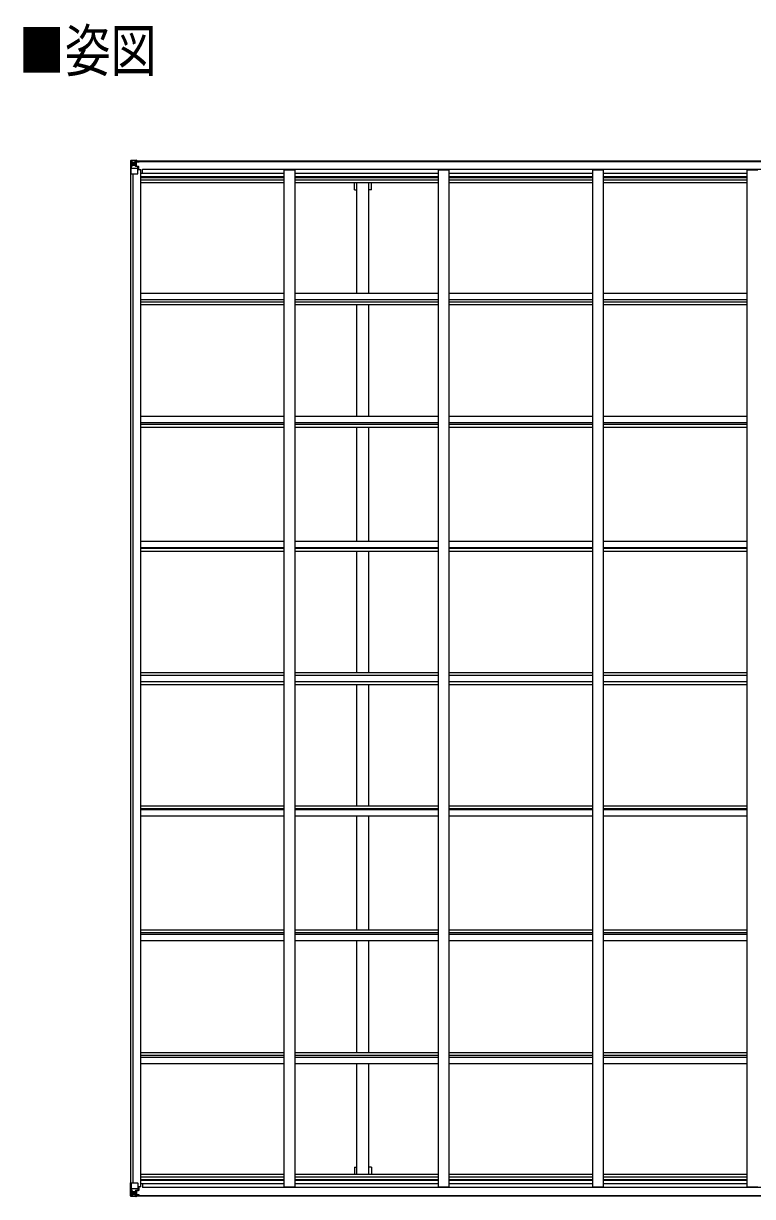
# Model space of a CAD drawing. Units: millimetres, scale not verified. Extents: x -21025 to 12615, y -14850 to 8910.
# Drawn here: x -7700 to -4317, y -3073 to 2368 of the extents above; entities that cross this region are included whole.
import ezdxf
from ezdxf.enums import TextEntityAlignment as Align

# ---------------------------------------------------------------- set-up
doc = ezdxf.new("R2010")
doc.units = ezdxf.units.MM
doc.header["$LTSCALE"] = 40
for name, color, linetype in [('0-2_USER1', 3, 'Continuous'), ('0-3_YKK_11', 7, 'Continuous'), ('0-5_YKK_13', 4, 'Continuous'), ('0-6_YKK_A1', 4, 'Continuous')]:
    doc.layers.add(name, color=color, linetype=linetype)
doc.styles.add('ＭＳ ゴシック', font='')
doc.styles.get('ＭＳ ゴシック').set_extended_font_data('MS Gothic')

msp = doc.modelspace()

# ---------------------------------------------------------------- linework, layer by layer
at = {"layer": '0-3_YKK_11'}
for p, q in [((-7146.92, 1673.71), (-7146.92, 1691.99)), ((-7146.92, -3012.74), (-7146.92, -3031.02))]:
    msp.add_line(p, q, dxfattribs=at)
at = {"layer": '0-5_YKK_13'}
for p, q in [((-7202.92, 1730.91), (-7202.92, 1730.87)), ((-7201.98, 1731.91), (-7201.98, 1731.91)), ((-7201.98, 1731.87), (-7201.98, 1731.91)), ((-7193.01, 1732.3), (-7200.94, 1731.83)), ((-7200.08, 1730.86), (-7200.08, 1730.79)), ((-7200.08, 1670.2), (-7200.08, 1730.79)), ((-7199.53, 1697.08), (-7195.39, 1709.17)), ((-7199.53, 1697.08), (-7192.92, 1696.87)), ((-7196.11, 1727.41), (-7198.84, 1731.08)), ((-7195.25, 1723.9), (-7192.92, 1723.96)), ((-7195.25, 1710.43), (-7195.25, 1723.9)), ((-7192.92, 1710.4), (-7195.25, 1710.43)), ((-7180.92, 1733.09), (-7192.92, 1732.31)), ((-7192.92, 1723.96), (-7180.92, 1723.96)), ((-7192.92, 1710.4), (-7180.92, 1710.4)), ((-7192.92, 1710.4), (-7192.92, 1710.4)), ((-7192.92, 1696.87), (-7168.92, 1696.87)), ((-7187.44, 1716.76), (-7187.44, 1715.8)), ((-7181.92, 1723.96), (-7180.92, 1723.96)), ((-7174.42, 1733.6), (-7180.92, 1733.2)), ((-7180.92, 1707.11), (-7180.92, 1733.2)), ((-7180.92, 1732.32), (-7174.42, 1732.72)), ((-7179.42, 1727.5), (-7180.92, 1727.5)), ((-7179.42, 1723.96), (-7180.92, 1723.96)), ((-7179.42, 1710.4), (-7180.92, 1710.4)), ((-7180.09, 1706.85), (-7169.75, 1705.19)), ((-7180.09, 1706.21), (-7180.09, 1706.85)), ((-7169.75, 1704.56), (-7180.09, 1706.21)), ((-7174.42, 1731.79), (-7179.42, 1731.7)), ((-7178.92, 1727.14), (-7179.42, 1727.14)), ((-7175.42, 1722.21), (-7179.42, 1722.21)), ((-7175.42, 1714), (-7179.42, 1714)), ((-7179.31, 1725.84), (-7175.42, 1725.84)), ((-7178.93, 1726.04), (-7178.93, 1726.21)), ((-7178.93, 1726.21), (-7178.92, 1726.21)), ((-7178.92, 1728.16), (-7178.92, 1726.21)), ((-7170.92, 1728.16), (-7178.92, 1728.16)), ((-7170.92, 1728.14), (-7178.92, 1728.14)), ((-7168.92, 1726.29), (-7178.92, 1726.21)), ((-7175.42, 1706.1), (-7175.42, 1726.07)), ((-7174.42, 1732.72), (-7174.42, 1733.6)), ((-7174.42, 1732.2), (-7174.42, 1732.72)), ((-7174.42, 1732.2), (-7174.42, 1731.79)), ((-7174.42, 1731.79), (-7174.42, 1730.97)), ((-7169.75, 1705.19), (-7169.75, 1704.56)), ((-7169.47, 1705.12), (-7165.42, 1705.08)), ((-7169.42, 1731.4), (-7169.42, 1730.97)), ((-7169.12, 1731.4), (-7169.42, 1731.4)), ((-7169.12, 1731.4), (-7167.43, 1730.97)), ((-7168.92, 1727.9), (-7163.92, 1727.9)), ((-7168.92, 1726.29), (-7168.92, 1727.9)), ((-7168.92, 1671.2), (-7168.92, 1704.3)), ((-7164.42, 1693.2), (-7168.92, 1693.2)), ((-7164.42, 1705.07), (-7165.42, 1705.08)), ((-7165.42, 1703.35), (-7164.42, 1703.35)), ((-7164.42, 1688.67), (-7164.42, 1705.07)), ((-7163.92, 1728.54), (-7163.92, 1727.9)), ((-7163.92, 1727.9), (-7162.92, 1727.9)), ((-7162.92, 1727.9), (-7162.92, 1728.54)), ((-7162.92, 1727.9), (-7162.92, 1726.34)), ((-7162.92, 1726.22), (-7162.92, 1726.34)), ((-7200.08, 1670.2), (-7169.92, 1670.2)), ((-7200.08, -3009.23), (-7169.92, -3009.23)), ((-7200.08, -3009.23), (-7200.08, -3069.82)), ((-7199.53, -3036.11), (-7192.92, -3035.9)), ((-7199.53, -3036.11), (-7195.39, -3048.2)), ((-7192.92, -3035.9), (-7168.92, -3035.9)), ((-7180.92, -3046.13), (-7180.92, -3072.23)), ((-7169.75, -3043.59), (-7180.09, -3045.24)), ((-7180.09, -3045.88), (-7169.75, -3044.22)), ((-7180.09, -3045.24), (-7180.09, -3045.88)), ((-7175.42, -3045.13), (-7175.42, -3065.1)), ((-7169.75, -3044.22), (-7169.75, -3043.59)), ((-7169.47, -3044.14), (-7165.42, -3044.11)), ((-7168.92, -3010.23), (-7168.92, -3043.33)), ((-7164.42, -3032.23), (-7168.92, -3032.23)), ((-7165.42, -3042.38), (-7164.42, -3042.38)), ((-7164.42, -3044.1), (-7165.42, -3044.11)), ((-7164.42, -3027.7), (-7164.42, -3044.1)), ((-7202.92, -3069.94), (-7202.92, -3069.9)), ((-7201.98, -3070.9), (-7201.98, -3070.94)), ((-7201.98, -3070.94), (-7201.98, -3070.94)), ((-7193.01, -3071.33), (-7200.94, -3070.86)), ((-7200.08, -3069.88), (-7200.08, -3069.82)), ((-7196.11, -3066.44), (-7198.84, -3070.11)), ((-7192.92, -3049.43), (-7195.25, -3049.46)), ((-7195.25, -3049.46), (-7195.25, -3062.93)), ((-7195.25, -3062.93), (-7192.92, -3062.99)), ((-7192.92, -3049.43), (-7180.92, -3049.43)), ((-7192.92, -3049.43), (-7192.92, -3049.43)), ((-7192.92, -3062.99), (-7180.92, -3062.99)), ((-7180.92, -3072.12), (-7192.92, -3071.33)), ((-7187.44, -3055.79), (-7187.44, -3054.83)), ((-7181.92, -3062.99), (-7180.92, -3062.99)), ((-7179.42, -3049.43), (-7180.92, -3049.43)), ((-7179.42, -3062.99), (-7180.92, -3062.99)), ((-7179.42, -3066.52), (-7180.92, -3066.52)), ((-7180.92, -3071.35), (-7174.42, -3071.74)), ((-7174.42, -3072.63), (-7180.92, -3072.23)), ((-7175.42, -3053.03), (-7179.42, -3053.03)), ((-7175.42, -3061.23), (-7179.42, -3061.23)), ((-7178.92, -3066.16), (-7179.42, -3066.16)), ((-7174.42, -3070.82), (-7179.42, -3070.73)), ((-7179.31, -3064.86), (-7175.42, -3064.86)), ((-7178.93, -3065.07), (-7178.93, -3065.24)), ((-7178.93, -3065.24), (-7178.92, -3065.24)), ((-7168.92, -3065.32), (-7178.92, -3065.24)), ((-7178.92, -3067.19), (-7178.92, -3065.24)), ((-7170.92, -3067.16), (-7178.92, -3067.16)), ((-7170.92, -3067.19), (-7178.92, -3067.19)), ((-7174.42, -3070.82), (-7174.42, -3070)), ((-7174.42, -3071.23), (-7174.42, -3070.82)), ((-7174.42, -3071.23), (-7174.42, -3071.74)), ((-7174.42, -3071.74), (-7174.42, -3072.63)), ((-7169.42, -3070.43), (-7169.42, -3070)), ((-7169.12, -3070.43), (-7169.42, -3070.43)), ((-7169.12, -3070.43), (-7167.43, -3070)), ((-7168.92, -3065.32), (-7168.92, -3066.93)), ((-7168.92, -3066.93), (-7163.92, -3066.93)), ((-7163.92, -3067.57), (-7163.92, -3066.93)), ((-7163.92, -3066.93), (-7162.92, -3066.93)), ((-7162.92, -3065.25), (-7162.92, -3065.37)), ((-7162.92, -3066.93), (-7162.92, -3065.37)), ((-7162.92, -3066.93), (-7162.92, -3067.57))]:
    msp.add_line(p, q, dxfattribs=at)
for points in [[(-7202.92, 1730.87), (-7202.92, 1670.2), (-7200.08, 1670.2)], [(-7201.98, 1731.91), (-7192.92, 1732.47), (-7180.92, 1733.2)], [(-7189.36, 1717.72), (-7190.32, 1717.72), (-7190.32, 1718.68), (-7189.36, 1718.68)], [(-7188.4, 1719.64), (-7188.4, 1720.6), (-7187.44, 1720.6), (-7187.44, 1719.64)], [(-7187.44, 1715.8), (-7188.4, 1715.8), (-7188.4, 1716.76)], [(-7186.48, 1718.68), (-7185.52, 1718.68), (-7185.52, 1717.72), (-7186.48, 1717.72)], [(-7174.42, 1732.2), (-7179.42, 1732.2), (-7179.42, 1706.74)], [(-7163.92, 1726.17), (-7178.92, 1726.04), (-7178.93, 1726.04)], [(-7178.92, 1727.14), (-7170.92, 1727.14), (-7170.92, 1728.54)], [(-7168.92, 1726.29), (-7168.92, 1726.28), (-7162.92, 1726.34)], [(-7165.42, 1705.08), (-7165.42, 1703.35), (-7168.92, 1703.33)], [(-7202.92, -3069.9), (-7202.92, -3009.23), (-7200.08, -3009.23)], [(-7174.42, -3071.23), (-7179.42, -3071.23), (-7179.42, -3045.77)], [(-7165.42, -3044.11), (-7165.42, -3042.38), (-7168.92, -3042.36)], [(-7201.98, -3070.94), (-7192.92, -3071.5), (-7180.92, -3072.23)], [(-7189.36, -3056.75), (-7190.32, -3056.75), (-7190.32, -3057.71), (-7189.36, -3057.71)], [(-7187.44, -3054.83), (-7188.4, -3054.83), (-7188.4, -3055.79)], [(-7188.4, -3058.67), (-7188.4, -3059.63), (-7187.44, -3059.63), (-7187.44, -3058.67)], [(-7186.48, -3057.71), (-7185.52, -3057.71), (-7185.52, -3056.75), (-7186.48, -3056.75)], [(-7163.92, -3065.2), (-7178.92, -3065.07), (-7178.93, -3065.07)], [(-7178.92, -3066.16), (-7170.92, -3066.16), (-7170.92, -3067.57)], [(-7168.92, -3065.32), (-7168.92, -3065.31), (-7162.92, -3065.37)]]:
    msp.add_lwpolyline(points, dxfattribs=at)
for centre in [(-7187.92, 1718.2), (-7187.92, -3057.23)]:
    msp.add_circle(centre, 5.3, dxfattribs=at)
for centre, radius, start, end in [((-7201.92, 1730.92), 1, 93.50017, 180.00079), ((-7201.92, 1730.91), 0.999, 93.4424, 179.95083), ((-7201.92, 1730.87), 0.999, 93.4424, 179.95083), ((-7200.77, 1744.52), 12.7, 269.24466, 275.10311), ((-7198.79, 1730.91), 1.28, 131.17831, 182.45895), ((-7189.36, 1719.64), 0.96, 270, 0), ((-7189.36, 1716.76), 0.96, 0, 90), ((-7186.48, 1719.64), 0.96, 180, 270), ((-7186.48, 1716.76), 0.96, 90, 180), ((-7179.99, 1707.78), 0.937, 182.32209, 263.26766), ((-7179.99, 1707.14), 0.937, 182.32209, 263.26766), ((-7178.92, 1728.66), 0.5, 179.99802, 269.99691), ((-7178.92, 1728.64), 0.5, 180.00109, 270.00109), ((-7178.92, 1725.71), 0.5, 90.52895, 180.04464), ((-7178.91, 1725.53), 0.513, 91.88028, 181.04707), ((-7169.86, 1704.26), 0.937, 2.32209, 83.26766), ((-7169.86, 1703.63), 0.937, 2.32209, 83.26766), ((-7163.78, 1733.86), 7.69, 268.96999, 276.43426), ((-7169.92, 1671.2), 1, 270, 0), ((-7179.99, -3046.17), 0.937, 96.73234, 177.67791), ((-7179.99, -3046.81), 0.937, 96.73234, 177.67791), ((-7169.92, -3010.23), 1, 0, 90), ((-7169.86, -3042.66), 0.937, 276.73234, 357.67791), ((-7169.86, -3043.29), 0.937, 276.73234, 357.67791), ((-7201.92, -3069.9), 0.999, 180.04917, 266.5576), ((-7201.92, -3069.94), 0.999, 180.04917, 266.5576), ((-7201.92, -3069.95), 1, 179.99921, 266.49983), ((-7200.77, -3083.55), 12.7, 84.89689, 90.75534), ((-7198.79, -3069.94), 1.28, 177.54105, 228.82169), ((-7189.36, -3055.79), 0.96, 270, 0), ((-7189.36, -3058.67), 0.96, 0, 90), ((-7186.48, -3055.79), 0.96, 180, 270), ((-7186.48, -3058.67), 0.96, 90, 180), ((-7178.91, -3064.56), 0.513, 178.95293, 268.11972), ((-7178.92, -3064.74), 0.5, 179.95536, 269.47105), ((-7178.92, -3067.66), 0.5, 89.99891, 179.99891), ((-7178.92, -3067.69), 0.5, 90.00309, 180.00198), ((-7163.78, -3072.89), 7.69, 83.56574, 91.03001)]:
    msp.add_arc(centre, radius, start, end, dxfattribs=at)
for centre, major_axis, ratio, start_param, end_param in [((-7000.98, 1744.23), (201, 12.36), 0.060933, 3.1373463, 3.1378449), ((-7199.98, 1731.99), (2, 0.12), 0.060933, 3.1378449, 4.2119296), ((-7198.81, 1699.43), (0.85, 2.32), 0.403757, 2.3087461, 3.2744049), ((-7199.79, 1728.9), (-0.02, 3), 0.466854, 5.5234897, 6.1575023), ((-7198.12, 1723.82), (0.03, 5), 0.573921, 4.7320603, 5.5159136), ((-7196.66, 1710.45), (0, 3), 0.468246, 4.2703918, 4.7058971), ((-7274.67, 1723.96), (81.75, 0), 0.061163, 0, 0.0007725), ((-7198.81, -3038.46), (0.85, -2.32), 0.403757, 3.0087805, 3.9744392), ((-7199.98, -3071.02), (2, -0.12), 0.060933, 2.0712557, 3.1453404), ((-7000.98, -3083.25), (201, -12.36), 0.060933, 3.1453404, 3.145839), ((-7199.79, -3067.92), (-0.02, -3), 0.466854, 0.125683, 0.7596956), ((-7198.12, -3062.85), (0.03, -5), 0.573921, 0.7672717, 1.551125), ((-7196.66, -3049.48), (0, -3), 0.468246, 1.5772882, 2.0127935), ((-7274.67, -3062.99), (81.75, 0), 0.061163, 6.2824128, 6.2831853)]:
    msp.add_ellipse(centre, major_axis=major_axis, ratio=ratio, start_param=start_param, end_param=end_param, dxfattribs=at)
at = {"layer": '0-6_YKK_A1'}
for p, q in [((-7179.42, 1730.97), (-2175.42, 1730.97)), ((-7179.42, 1728.54), (-2175.42, 1728.54)), ((-7155.92, 1688.67), (-7168.92, 1688.67)), ((-7155.92, -3027.7), (-7155.92, 1688.67)), ((-7146.92, 1691.99), (-2202.92, 1691.99)), ((-6489.92, -3027.7), (-6489.92, 1688.67)), ((-6489.92, 1688.67), (-6439.92, 1688.67)), ((-6439.92, -3027.7), (-6439.92, 1688.67)), ((-5773.92, -3027.7), (-5773.92, 1688.67)), ((-5773.92, 1688.67), (-5723.92, 1688.67)), ((-5723.92, -3027.7), (-5723.92, 1688.67)), ((-5057.92, -3027.7), (-5057.92, 1688.67)), ((-5057.92, 1688.67), (-5007.92, 1688.67)), ((-5007.92, -3027.7), (-5007.92, 1688.67)), ((-4341.92, -3027.7), (-4341.92, 1688.67)), ((-4341.92, 1688.67), (-4291.92, 1688.67)), ((-7200.92, -3009.23), (-7200.92, 1670.2)), ((-7191.1, -3009.23), (-7191.1, 1670.2)), ((-7155.92, 1673.71), (-6489.92, 1673.71)), ((-7155.92, 1657.76), (-6489.92, 1657.76)), ((-7155.92, 1653.98), (-6489.92, 1653.98)), ((-7155.92, 1642.63), (-6489.92, 1642.63)), ((-6439.92, 1673.71), (-5773.92, 1673.71)), ((-6439.92, 1657.76), (-5773.92, 1657.76)), ((-6439.92, 1653.98), (-5773.92, 1653.98)), ((-6439.92, 1642.63), (-5773.92, 1642.63)), ((-5723.92, 1673.71), (-5057.92, 1673.71)), ((-5723.92, 1657.76), (-5057.92, 1657.76)), ((-5723.92, 1653.98), (-5057.92, 1653.98)), ((-5723.92, 1642.63), (-5057.92, 1642.63)), ((-5007.92, 1673.71), (-4341.92, 1673.71)), ((-5007.92, 1657.76), (-4341.92, 1657.76)), ((-5007.92, 1653.98), (-4341.92, 1653.98)), ((-5007.92, 1642.63), (-4341.92, 1642.63)), ((-7155.92, 1629.81), (-6489.92, 1629.81)), ((-6439.92, 1629.81), (-5773.92, 1629.81)), ((-6164.42, 1596.97), (-6164.42, 1629.81)), ((-6164.42, 1596.97), (-6152.42, 1596.97)), ((-6152.42, 1116.81), (-6152.42, 1629.81)), ((-6097.42, 1116.81), (-6097.42, 1629.81)), ((-6085.42, 1596.97), (-6097.42, 1596.97)), ((-6085.42, 1596.97), (-6085.42, 1629.81)), ((-5723.92, 1629.81), (-5057.92, 1629.81)), ((-5007.92, 1629.81), (-4341.92, 1629.81)), ((-7155.92, 1116.81), (-6489.92, 1116.81)), ((-6439.92, 1116.81), (-5773.92, 1116.81)), ((-5723.92, 1116.81), (-5057.92, 1116.81)), ((-5007.92, 1116.81), (-4341.92, 1116.81)), ((-7155.92, 1087.84), (-6489.92, 1087.84)), ((-7155.92, 1077.69), (-6489.92, 1077.69)), ((-7155.92, 1064.85), (-6489.92, 1064.85)), ((-6439.92, 1087.84), (-5773.92, 1087.84)), ((-6439.92, 1077.69), (-5773.92, 1077.69)), ((-6439.92, 1064.85), (-5773.92, 1064.85)), ((-6152.42, 546.24), (-6152.42, 1064.85)), ((-6097.42, 546.24), (-6097.42, 1064.85)), ((-5723.92, 1087.84), (-5057.92, 1087.84)), ((-5723.92, 1077.69), (-5057.92, 1077.69)), ((-5723.92, 1064.85), (-5057.92, 1064.85)), ((-5007.92, 1087.84), (-4341.92, 1087.84)), ((-5007.92, 1077.69), (-4341.92, 1077.69)), ((-5007.92, 1064.85), (-4341.92, 1064.85)), ((-7155.92, 546.24), (-6489.92, 546.24)), ((-6439.92, 546.24), (-5773.92, 546.24)), ((-5723.92, 546.24), (-5057.92, 546.24)), ((-5007.92, 546.24), (-4341.92, 546.24)), ((-7155.94, 509.43), (-6489.94, 509.43)), ((-7155.92, 516.83), (-6489.92, 516.83)), ((-7155.92, 496.48), (-6489.92, 496.48)), ((-6439.94, 509.43), (-5773.94, 509.43)), ((-6439.92, 516.83), (-5773.92, 516.83)), ((-6439.92, 496.48), (-5773.92, 496.48)), ((-6152.42, -32.22), (-6152.42, 496.48)), ((-6097.42, -32.22), (-6097.42, 496.48)), ((-5723.94, 509.43), (-5057.94, 509.43)), ((-5723.92, 516.83), (-5057.92, 516.83)), ((-5723.92, 496.48), (-5057.92, 496.48)), ((-5007.94, 509.43), (-4341.94, 509.43)), ((-5007.92, 516.83), (-4341.92, 516.83)), ((-5007.92, 496.48), (-4341.92, 496.48)), ((-7155.92, -32.22), (-6489.92, -32.22)), ((-6439.92, -32.22), (-5773.92, -32.22)), ((-5723.92, -32.22), (-5057.92, -32.22)), ((-5007.92, -32.22), (-4341.92, -32.22)), ((-7155.92, -62.02), (-6489.92, -62.02)), ((-7155.92, -65.86), (-6489.92, -65.86)), ((-7155.92, -78.88), (-6489.92, -78.88)), ((-6439.92, -62.02), (-5773.92, -62.02)), ((-6439.92, -65.86), (-5773.92, -65.86)), ((-6439.92, -78.88), (-5773.92, -78.88)), ((-6152.42, -641.51), (-6152.42, -78.88)), ((-6097.42, -641.51), (-6097.42, -78.88)), ((-5723.92, -62.02), (-5057.92, -62.02)), ((-5723.92, -65.86), (-5057.92, -65.86)), ((-5723.92, -78.88), (-5057.92, -78.88)), ((-5007.92, -62.02), (-4341.92, -62.02)), ((-5007.92, -65.86), (-4341.92, -65.86)), ((-5007.92, -78.88), (-4341.92, -78.88)), ((-7155.92, -641.51), (-6489.92, -641.51)), ((-6439.92, -641.51), (-5773.92, -641.51)), ((-5723.92, -641.51), (-5057.92, -641.51)), ((-5007.92, -641.51), (-4341.92, -641.51)), ((-7155.92, -654.51), (-6489.92, -654.51)), ((-7155.92, -684.51), (-6489.92, -684.51)), ((-7155.92, -697.51), (-6489.92, -697.51)), ((-6439.92, -654.51), (-5773.92, -654.51)), ((-6439.92, -684.51), (-5773.92, -684.51)), ((-6439.92, -697.51), (-5773.92, -697.51)), ((-6152.42, -1260.15), (-6152.42, -697.51)), ((-6097.42, -1260.15), (-6097.42, -697.51)), ((-5723.92, -654.51), (-5057.92, -654.51)), ((-5723.92, -684.51), (-5057.92, -684.51)), ((-5723.92, -697.51), (-5057.92, -697.51)), ((-5007.92, -654.51), (-4341.92, -654.51)), ((-5007.92, -684.51), (-4341.92, -684.51)), ((-5007.92, -697.51), (-4341.92, -697.51)), ((-7155.92, -1260.15), (-6489.92, -1260.15)), ((-7155.92, -1273.17), (-6489.92, -1273.17)), ((-7155.92, -1277.01), (-6489.92, -1277.01)), ((-6439.92, -1260.15), (-5773.92, -1260.15)), ((-6439.92, -1273.17), (-5773.92, -1273.17)), ((-6439.92, -1277.01), (-5773.92, -1277.01)), ((-5723.92, -1260.15), (-5057.92, -1260.15)), ((-5723.92, -1273.17), (-5057.92, -1273.17)), ((-5723.92, -1277.01), (-5057.92, -1277.01)), ((-5007.92, -1260.15), (-4341.92, -1260.15)), ((-5007.92, -1273.17), (-4341.92, -1273.17)), ((-5007.92, -1277.01), (-4341.92, -1277.01)), ((-7155.92, -1306.81), (-6489.92, -1306.81)), ((-6439.92, -1306.81), (-5773.92, -1306.81)), ((-6152.42, -1835.51), (-6152.42, -1306.81)), ((-6097.42, -1835.51), (-6097.42, -1306.81)), ((-5723.92, -1306.81), (-5057.92, -1306.81)), ((-5007.92, -1306.81), (-4341.92, -1306.81)), ((-7155.94, -1848.46), (-6489.94, -1848.46)), ((-7155.92, -1835.51), (-6489.92, -1835.51)), ((-6439.94, -1848.46), (-5773.94, -1848.46)), ((-6439.92, -1835.51), (-5773.92, -1835.51)), ((-5723.94, -1848.46), (-5057.94, -1848.46)), ((-5723.92, -1835.51), (-5057.92, -1835.51)), ((-5007.94, -1848.46), (-4341.94, -1848.46)), ((-5007.92, -1835.51), (-4341.92, -1835.51)), ((-7155.92, -1855.86), (-6489.92, -1855.86)), ((-7155.92, -1885.27), (-6489.92, -1885.27)), ((-6439.92, -1855.86), (-5773.92, -1855.86)), ((-6439.92, -1885.27), (-5773.92, -1885.27)), ((-6152.42, -2403.88), (-6152.42, -1885.27)), ((-6097.42, -2403.88), (-6097.42, -1885.27)), ((-5723.92, -1855.86), (-5057.92, -1855.86)), ((-5723.92, -1885.27), (-5057.92, -1885.27)), ((-5007.92, -1855.86), (-4341.92, -1855.86)), ((-5007.92, -1885.27), (-4341.92, -1885.27)), ((-7155.92, -2403.88), (-6489.92, -2403.88)), ((-7155.92, -2416.72), (-6489.92, -2416.72)), ((-7155.92, -2426.87), (-6489.92, -2426.87)), ((-6439.92, -2403.88), (-5773.92, -2403.88)), ((-6439.92, -2416.72), (-5773.92, -2416.72)), ((-6439.92, -2426.87), (-5773.92, -2426.87)), ((-5723.92, -2403.88), (-5057.92, -2403.88)), ((-5723.92, -2416.72), (-5057.92, -2416.72)), ((-5723.92, -2426.87), (-5057.92, -2426.87)), ((-5007.92, -2403.88), (-4341.92, -2403.88)), ((-5007.92, -2416.72), (-4341.92, -2416.72)), ((-5007.92, -2426.87), (-4341.92, -2426.87)), ((-7155.92, -2455.84), (-6489.92, -2455.84)), ((-6439.92, -2455.84), (-5773.92, -2455.84)), ((-6152.42, -2968.84), (-6152.42, -2455.84)), ((-6097.42, -2968.84), (-6097.42, -2455.84)), ((-5723.92, -2455.84), (-5057.92, -2455.84)), ((-5007.92, -2455.84), (-4341.92, -2455.84)), ((-6164.42, -2936), (-6152.42, -2936)), ((-6164.42, -2936), (-6164.42, -2968.84)), ((-6085.42, -2936), (-6097.42, -2936)), ((-6085.42, -2936), (-6085.42, -2968.84)), ((-7155.92, -2968.84), (-6489.92, -2968.84)), ((-7155.92, -2981.66), (-6489.92, -2981.66)), ((-6439.92, -2968.84), (-5773.92, -2968.84)), ((-6439.92, -2981.66), (-5773.92, -2981.66)), ((-5723.92, -2968.84), (-5057.92, -2968.84)), ((-5723.92, -2981.66), (-5057.92, -2981.66)), ((-5007.92, -2968.84), (-4341.92, -2968.84)), ((-5007.92, -2981.66), (-4341.92, -2981.66)), ((-7155.92, -3027.7), (-7168.92, -3027.7)), ((-7155.92, -2993), (-6489.92, -2993)), ((-7155.92, -2996.79), (-6489.92, -2996.79)), ((-7155.92, -3012.74), (-6489.92, -3012.74)), ((-2202.92, -3031.02), (-7146.92, -3031.02)), ((-6489.92, -3027.7), (-6439.92, -3027.7)), ((-6439.92, -2993), (-5773.92, -2993)), ((-6439.92, -2996.79), (-5773.92, -2996.79)), ((-6439.92, -3012.74), (-5773.92, -3012.74)), ((-5773.92, -3027.7), (-5723.92, -3027.7)), ((-5723.92, -2993), (-5057.92, -2993)), ((-5723.92, -2996.79), (-5057.92, -2996.79)), ((-5723.92, -3012.74), (-5057.92, -3012.74)), ((-5057.92, -3027.7), (-5007.92, -3027.7)), ((-5007.92, -2993), (-4341.92, -2993)), ((-5007.92, -2996.79), (-4341.92, -2996.79)), ((-5007.92, -3012.74), (-4341.92, -3012.74)), ((-4341.92, -3027.7), (-4291.92, -3027.7)), ((-7179.42, -3067.57), (-2175.42, -3067.57)), ((-7179.42, -3070), (-2175.42, -3070))]:
    msp.add_line(p, q, dxfattribs=at)

# ---------------------------------------------------------------- texts
at = {"layer": '0-2_USER1', "style": 'ＭＳ ゴシック', "width": 0.8}
msp.add_text('■姿図', height=195, dxfattribs=at).set_placement((-7721.18, 2086.26), align=Align.BOTTOM_LEFT)

doc.saveas('drawing.dxf')
